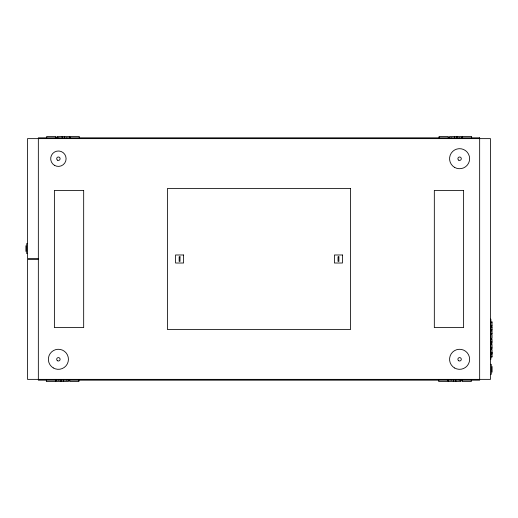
<?xml version="1.0" encoding="UTF-8"?>
<svg xmlns="http://www.w3.org/2000/svg" width="518" height="518" viewBox="0 0 518 518"><rect width="100%" height="100%" fill="white"/><g stroke="black" fill="none" stroke-linecap="round" stroke-linejoin="round"><path stroke-width="0.78" d="M27.506 243.551L26.703 243.551L26.703 253.587L27.506 253.587M38.338 258.599L27.506 258.599L27.506 138.636L490.494 138.636L490.494 379.364L27.506 379.364L27.506 259.401L38.338 259.401M490.494 319.179L490.896 319.179L490.896 359.304L490.494 359.304M490.896 322.073L492.042 322.131M492.042 325.576L490.896 325.576L492.042 325.628L492.042 321.859M490.896 326.411L492.042 326.411L492.042 330.419L490.896 330.419M490.896 327.149L492.042 327.149M490.896 329.681L492.042 329.681M490.896 330.931L492.042 330.931L492.042 334.142L490.896 334.142M490.896 333.411L492.042 333.411M490.896 338.345L492.042 338.345L492.042 334.848M490.896 339.387L492.042 339.387L492.042 342.657L490.896 342.657M490.896 341.958L492.042 341.958M490.896 343.68L492.042 343.68L492.042 344.379L490.896 344.379M490.896 347.908L492.042 347.908M490.896 348.608L492.042 348.608L492.042 345.124M490.896 349.592L492.042 349.592L492.042 357.038L490.896 357.038M490.896 352.564L492.042 352.564M490.896 352.998L492.042 352.998M490.896 353.134L492.042 353.134M490.896 354.027L492.042 354.027M490.896 356.3L492.042 356.3M490.494 364.316L491.297 364.316L491.297 374.346L490.494 374.346M492.1 366.524L492.1 372.138M471.639 137.833L471.639 136.409L462.477 136.409L462.477 137.833M471.289 380.167L471.289 381.591L462.127 381.591L462.127 380.167M461.92 137.833L461.92 136.409L449.637 136.409L449.637 137.833M460.742 380.167L460.742 381.591L448.459 381.591L448.459 380.167M459.201 137.833L459.201 138.235M459.201 379.765L459.201 380.167M456.98 136.409L456.98 137.833M455.801 380.167L455.801 381.591M454.577 136.409L454.577 137.833M453.399 380.167L453.399 381.591M451.178 137.833L451.178 138.235M451.178 379.765L451.178 380.167M448.251 137.833L448.251 136.409L439.089 136.409L439.089 137.833M447.902 380.167L447.902 381.591L438.74 381.591L438.74 380.167M79.26 137.833L79.26 136.409L70.098 136.409L70.098 137.833M78.911 380.167L78.911 381.591L69.749 381.591L69.749 380.167M69.541 137.833L69.541 136.409L57.258 136.409L57.258 137.833M68.363 380.167L68.363 381.591L56.08 381.591L56.08 380.167M66.822 137.833L66.822 138.235M66.822 379.765L66.822 380.167M64.601 136.409L64.601 137.833M63.423 380.167L63.423 381.591M62.199 136.409L62.199 137.833M61.02 380.167L61.02 381.591M58.799 137.833L58.799 138.235M58.799 379.765L58.799 380.167M55.873 137.833L55.873 136.409L46.711 136.409L46.711 137.833M55.523 380.167L55.523 381.591L46.361 381.591L46.361 380.167M25.9 245.759L25.9 251.379M479.662 137.833L38.338 137.833L38.338 380.167L479.662 380.167L479.662 137.833M350.472 188.39L167.528 188.39L167.528 329.61L350.472 329.61L350.472 188.39M83.676 190.391L54.384 190.391L54.384 327.609L83.676 327.609L83.676 190.391M463.616 190.391L434.324 190.391L434.324 327.609L463.616 327.609L463.616 190.391M183.573 254.986L175.55 254.986L175.55 263.014L183.573 263.014L183.573 254.986M342.45 254.986L334.427 254.986L334.427 263.014L342.45 263.014L342.45 254.986M180.005 256.792L179.163 256.792L179.163 261.409L180.005 261.409L180.005 256.792M338.882 256.792L338.04 256.792L338.04 261.409L338.882 261.409L338.882 256.792M454.59 367.987A10.03 10.03 0 0 0 469.632 359.304A10.03 10.03 0 0 0 454.59 350.615A10.03 10.03 0 0 0 454.59 367.987M454.59 167.385A10.03 10.03 0 0 0 469.632 158.696A10.03 10.03 0 0 0 454.59 150.013A10.03 10.03 0 0 0 454.59 167.385M54.545 165.371A7.699 7.699 0 0 0 66.097 158.696A7.699 7.699 0 0 0 54.545 152.027A7.699 7.699 0 0 0 54.545 165.371M53.25 367.91A10.03 10.03 0 0 0 68.428 359.453A10.03 10.03 0 0 0 53.516 350.537A10.03 10.03 0 0 0 53.25 367.91M458.747 360.781A1.703 1.703 0 0 0 461.305 359.304A1.703 1.703 0 0 0 458.747 357.821A1.703 1.703 0 0 0 458.747 360.781M458.747 160.179A1.703 1.703 0 0 0 461.305 158.696A1.703 1.703 0 0 0 458.747 157.219A1.703 1.703 0 0 0 458.747 160.179M57.543 160.179A1.703 1.703 0 0 0 60.101 158.696A1.703 1.703 0 0 0 57.543 157.219A1.703 1.703 0 0 0 57.543 160.179M57.543 360.781A1.703 1.703 0 0 0 60.101 359.304A1.703 1.703 0 0 0 57.543 357.821A1.703 1.703 0 0 0 57.543 360.781"/></g></svg>
